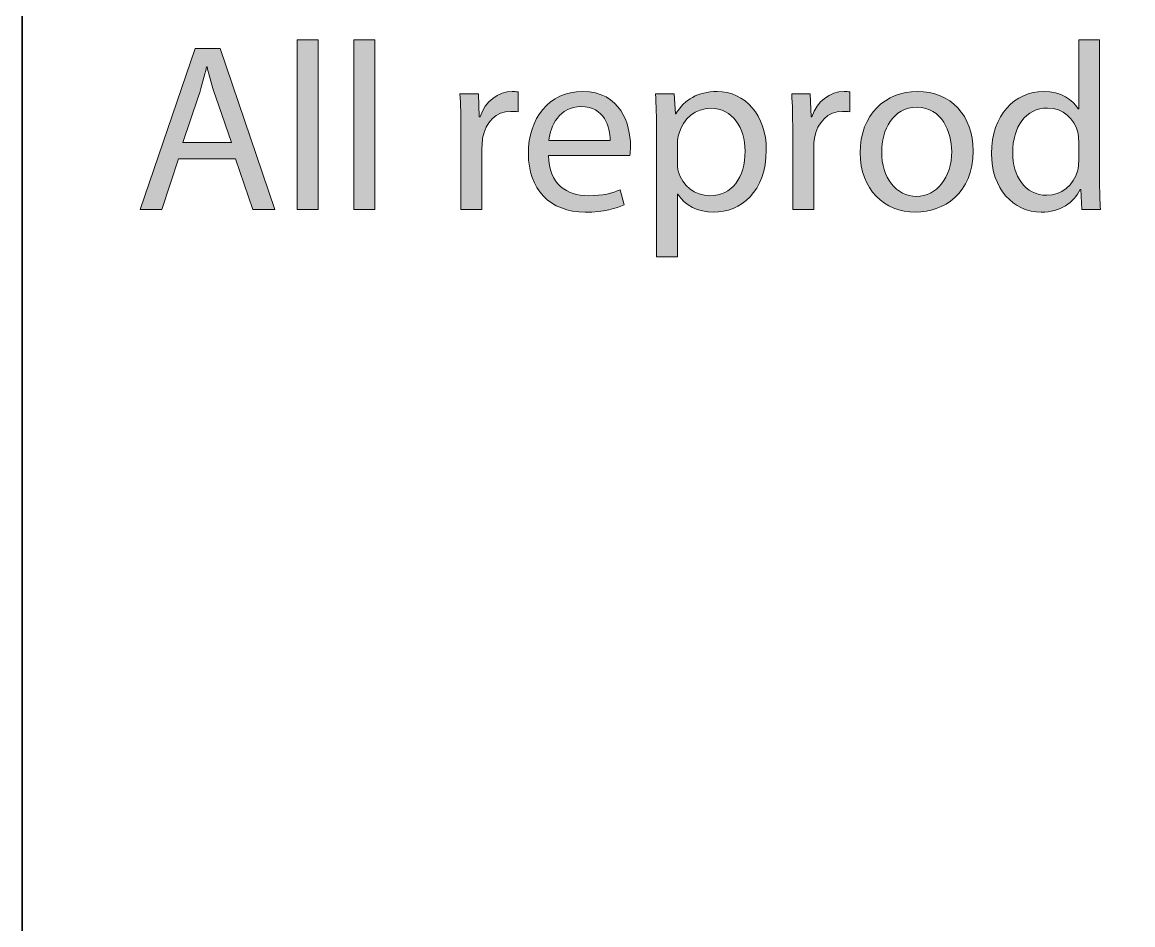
# Model space of a CAD drawing. Header units: inches. Extents: x 51 to 229, y 44 to 173.
# Drawn here: x 50.58 to 70.24, y 108.24 to 124.21 of the extents above; entities that cross this region are included whole.
import ezdxf

# ---------------------------------------------------------------- set-up
doc = ezdxf.new("R2010")
doc.units = ezdxf.units.IN
doc.header["$MEASUREMENT"] = 0
doc.layers.add('Artwork', color=7, linetype='Continuous')

# ---------------------------------------------------------------- blocks, each defined once
blk = doc.blocks.new('block 7')
at = {"layer": 'Artwork', "true_color": 0xed1c24}
h = blk.add_hatch(color=240, dxfattribs=at)
h.dxf.hatch_style = 2
h.paths.add_polyline_path([(55.451, 123.901), (55.823, 123.901), (55.823, 120.897), (55.451, 120.897)])
h = blk.add_hatch(color=240, dxfattribs=at)
h.dxf.hatch_style = 2
h.paths.add_polyline_path([(56.45, 123.901), (56.822, 123.901), (56.822, 120.897), (56.45, 120.897)])
h = blk.add_hatch(color=240, dxfattribs=at)
h.dxf.hatch_style = 2
edge = h.paths.add_edge_path()
edge.add_spline(control_points=[(69.648, 123.901), (69.648, 123.901), (69.648, 121.426), (69.648, 121.426), (69.648, 121.244), (69.657, 121.037), (69.665, 120.897), (69.665, 120.897), (69.335, 120.897), (69.335, 120.897), (69.335, 120.897), (69.318, 121.252), (69.318, 121.252), (69.318, 121.252), (69.306, 121.252), (69.306, 121.252), (69.196, 121.024), (68.95, 120.851), (68.616, 120.851), (68.121, 120.851), (67.736, 121.269), (67.736, 121.891), (67.732, 122.573), (68.159, 122.987), (68.654, 122.987), (68.972, 122.987), (69.179, 122.839), (69.272, 122.678), (69.272, 122.678), (69.28, 122.678), (69.28, 122.678), (69.28, 122.678), (69.28, 123.901), (69.28, 123.901), (69.28, 123.901), (69.648, 123.901), (69.648, 123.901)], knot_values=[0, 0, 0, 0, 1, 1, 1, 2, 2, 2, 3, 3, 3, 4, 4, 4, 5, 5, 5, 6, 6, 6, 7, 7, 7, 8, 8, 8, 9, 9, 9, 10, 10, 10, 11, 11, 11, 12, 12, 12, 12], degree=3, periodic=1)
edge = h.paths.add_edge_path()
edge.add_spline(control_points=[(69.28, 122.111), (69.28, 122.158), (69.276, 122.221), (69.263, 122.268), (69.208, 122.501), (69.005, 122.695), (68.726, 122.695), (68.341, 122.695), (68.112, 122.357), (68.112, 121.908), (68.112, 121.494), (68.32, 121.151), (68.718, 121.151), (68.967, 121.151), (69.196, 121.32), (69.263, 121.595), (69.276, 121.646), (69.28, 121.697), (69.28, 121.756), (69.28, 121.756), (69.28, 122.111), (69.28, 122.111)], knot_values=[0, 0, 0, 0, 1, 1, 1, 2, 2, 2, 3, 3, 3, 4, 4, 4, 5, 5, 5, 6, 6, 6, 7, 7, 7, 7], degree=3, periodic=1)
h = blk.add_hatch(color=240, dxfattribs=at)
h.dxf.hatch_style = 2
h.paths.add_polyline_path([(53.347, 121.794), (53.051, 120.897), (52.67, 120.897), (53.643, 123.749), (54.083, 123.749), (55.056, 120.897), (54.662, 120.897), (54.358, 121.794)])
edge = h.paths.add_edge_path()
edge.add_spline(control_points=[(54.286, 122.082), (54.286, 122.082), (54.002, 122.903), (54.002, 122.903), (53.939, 123.089), (53.897, 123.258), (53.854, 123.423), (53.854, 123.423), (53.846, 123.423), (53.846, 123.423), (53.804, 123.258), (53.761, 123.08), (53.702, 122.907), (53.702, 122.907), (53.423, 122.082), (53.423, 122.082), (53.423, 122.082), (54.286, 122.082), (54.286, 122.082)], knot_values=[0, 0, 0, 0, 1, 1, 1, 2, 2, 2, 3, 3, 3, 4, 4, 4, 5, 5, 5, 6, 6, 6, 6], degree=3, periodic=1)
h = blk.add_hatch(color=240, dxfattribs=at)
h.dxf.hatch_style = 2
edge = h.paths.add_edge_path()
edge.add_spline(control_points=[(58.346, 122.306), (58.346, 122.547), (58.342, 122.754), (58.329, 122.945), (58.329, 122.945), (58.655, 122.945), (58.655, 122.945), (58.655, 122.945), (58.672, 122.539), (58.672, 122.539), (58.672, 122.539), (58.685, 122.539), (58.685, 122.539), (58.778, 122.814), (59.006, 122.987), (59.256, 122.987), (59.294, 122.987), (59.324, 122.983), (59.358, 122.979), (59.358, 122.979), (59.358, 122.627), (59.358, 122.627), (59.319, 122.636), (59.281, 122.636), (59.231, 122.636), (58.968, 122.636), (58.782, 122.441), (58.731, 122.162), (58.723, 122.111), (58.719, 122.048), (58.719, 121.989), (58.719, 121.989), (58.719, 120.897), (58.719, 120.897), (58.719, 120.897), (58.346, 120.897), (58.346, 120.897), (58.346, 120.897), (58.346, 122.306), (58.346, 122.306)], knot_values=[0, 0, 0, 0, 1, 1, 1, 2, 2, 2, 3, 3, 3, 4, 4, 4, 5, 5, 5, 6, 6, 6, 7, 7, 7, 8, 8, 8, 9, 9, 9, 10, 10, 10, 11, 11, 11, 12, 12, 12, 13, 13, 13, 13], degree=3, periodic=1)
h = blk.add_hatch(color=240, dxfattribs=at)
h.dxf.hatch_style = 2
edge = h.paths.add_edge_path()
edge.add_spline(control_points=[(59.896, 121.853), (59.904, 121.35), (60.221, 121.142), (60.598, 121.142), (60.865, 121.142), (61.03, 121.189), (61.165, 121.248), (61.165, 121.248), (61.233, 120.982), (61.233, 120.982), (61.102, 120.922), (60.873, 120.851), (60.547, 120.851), (59.917, 120.851), (59.54, 121.269), (59.54, 121.887), (59.54, 122.505), (59.904, 122.987), (60.501, 122.987), (61.174, 122.987), (61.347, 122.403), (61.347, 122.027), (61.347, 121.951), (61.343, 121.896), (61.334, 121.853), (61.334, 121.853), (59.896, 121.853), (59.896, 121.853)], knot_values=[0, 0, 0, 0, 1, 1, 1, 2, 2, 2, 3, 3, 3, 4, 4, 4, 5, 5, 5, 6, 6, 6, 7, 7, 7, 8, 8, 8, 9, 9, 9, 9], degree=3, periodic=1)
edge = h.paths.add_edge_path()
edge.add_spline(control_points=[(60.987, 122.12), (60.991, 122.353), (60.89, 122.721), (60.471, 122.721), (60.09, 122.721), (59.93, 122.378), (59.9, 122.12), (59.9, 122.12), (60.987, 122.12), (60.987, 122.12)], knot_values=[0, 0, 0, 0, 1, 1, 1, 2, 2, 2, 3, 3, 3, 3], degree=3, periodic=1)
h = blk.add_hatch(color=240, dxfattribs=at)
h.dxf.hatch_style = 2
edge = h.paths.add_edge_path()
edge.add_spline(control_points=[(61.809, 122.276), (61.809, 122.539), (61.801, 122.75), (61.792, 122.945), (61.792, 122.945), (62.122, 122.945), (62.122, 122.945), (62.122, 122.945), (62.143, 122.594), (62.143, 122.594), (62.143, 122.594), (62.152, 122.594), (62.152, 122.594), (62.3, 122.843), (62.545, 122.987), (62.88, 122.987), (63.379, 122.987), (63.751, 122.568), (63.751, 121.951), (63.751, 121.214), (63.298, 120.851), (62.816, 120.851), (62.545, 120.851), (62.308, 120.969), (62.186, 121.172), (62.186, 121.172), (62.177, 121.172), (62.177, 121.172), (62.177, 121.172), (62.177, 120.059), (62.177, 120.059), (62.177, 120.059), (61.809, 120.059), (61.809, 120.059), (61.809, 120.059), (61.809, 122.276), (61.809, 122.276)], knot_values=[0, 0, 0, 0, 1, 1, 1, 2, 2, 2, 3, 3, 3, 4, 4, 4, 5, 5, 5, 6, 6, 6, 7, 7, 7, 8, 8, 8, 9, 9, 9, 10, 10, 10, 11, 11, 11, 12, 12, 12, 12], degree=3, periodic=1)
edge = h.paths.add_edge_path()
edge.add_spline(control_points=[(62.177, 121.731), (62.177, 121.676), (62.182, 121.625), (62.194, 121.578), (62.262, 121.32), (62.486, 121.142), (62.753, 121.142), (63.146, 121.142), (63.375, 121.464), (63.375, 121.934), (63.375, 122.34), (63.159, 122.691), (62.765, 122.691), (62.511, 122.691), (62.27, 122.513), (62.203, 122.234), (62.19, 122.188), (62.177, 122.132), (62.177, 122.086), (62.177, 122.086), (62.177, 121.731), (62.177, 121.731)], knot_values=[0, 0, 0, 0, 1, 1, 1, 2, 2, 2, 3, 3, 3, 4, 4, 4, 5, 5, 5, 6, 6, 6, 7, 7, 7, 7], degree=3, periodic=1)
h = blk.add_hatch(color=240, dxfattribs=at)
h.dxf.hatch_style = 2
edge = h.paths.add_edge_path()
edge.add_spline(control_points=[(64.218, 122.306), (64.218, 122.547), (64.214, 122.754), (64.201, 122.945), (64.201, 122.945), (64.527, 122.945), (64.527, 122.945), (64.527, 122.945), (64.544, 122.539), (64.544, 122.539), (64.544, 122.539), (64.556, 122.539), (64.556, 122.539), (64.649, 122.814), (64.878, 122.987), (65.128, 122.987), (65.166, 122.987), (65.195, 122.983), (65.229, 122.979), (65.229, 122.979), (65.229, 122.627), (65.229, 122.627), (65.191, 122.636), (65.153, 122.636), (65.102, 122.636), (64.84, 122.636), (64.654, 122.441), (64.603, 122.162), (64.595, 122.111), (64.59, 122.048), (64.59, 121.989), (64.59, 121.989), (64.59, 120.897), (64.59, 120.897), (64.59, 120.897), (64.218, 120.897), (64.218, 120.897), (64.218, 120.897), (64.218, 122.306), (64.218, 122.306)], knot_values=[0, 0, 0, 0, 1, 1, 1, 2, 2, 2, 3, 3, 3, 4, 4, 4, 5, 5, 5, 6, 6, 6, 7, 7, 7, 8, 8, 8, 9, 9, 9, 10, 10, 10, 11, 11, 11, 12, 12, 12, 13, 13, 13, 13], degree=3, periodic=1)
h = blk.add_hatch(color=240, dxfattribs=at)
h.dxf.hatch_style = 2
edge = h.paths.add_edge_path()
edge.add_spline(control_points=[(67.413, 121.938), (67.413, 121.181), (66.884, 120.851), (66.393, 120.851), (65.843, 120.851), (65.412, 121.257), (65.412, 121.904), (65.412, 122.585), (65.865, 122.987), (66.427, 122.987), (67.015, 122.987), (67.413, 122.56), (67.413, 121.938)], knot_values=[0, 0, 0, 0, 1, 1, 1, 2, 2, 2, 3, 3, 3, 4, 4, 4, 4], degree=3, periodic=1)
edge = h.paths.add_edge_path()
edge.add_spline(control_points=[(65.793, 121.917), (65.793, 121.468), (66.046, 121.13), (66.41, 121.13), (66.766, 121.13), (67.032, 121.464), (67.032, 121.925), (67.032, 122.272), (66.859, 122.708), (66.419, 122.708), (65.983, 122.708), (65.793, 122.302), (65.793, 121.917)], knot_values=[0, 0, 0, 0, 1, 1, 1, 2, 2, 2, 3, 3, 3, 4, 4, 4, 4], degree=3, periodic=1)
at = {"layer": 'Artwork', "lineweight": 0}
for points in [[(55.451, 123.901), (55.823, 123.901), (55.823, 120.897), (55.451, 120.897), (55.451, 123.901)], [(56.45, 123.901), (56.822, 123.901), (56.822, 120.897), (56.45, 120.897), (56.45, 123.901)], [(53.347, 121.794), (53.051, 120.897), (52.67, 120.897), (53.643, 123.749), (54.083, 123.749), (55.056, 120.897), (54.662, 120.897), (54.358, 121.794), (53.347, 121.794)]]:
    blk.add_lwpolyline(points, dxfattribs=at)
for points, knots in [([(69.648, 123.901), (69.648, 123.901), (69.648, 121.426), (69.648, 121.426), (69.648, 121.244), (69.657, 121.037), (69.665, 120.897), (69.665, 120.897), (69.335, 120.897), (69.335, 120.897), (69.335, 120.897), (69.318, 121.252), (69.318, 121.252), (69.318, 121.252), (69.306, 121.252), (69.306, 121.252), (69.196, 121.024), (68.95, 120.851), (68.616, 120.851), (68.121, 120.851), (67.736, 121.269), (67.736, 121.891), (67.732, 122.573), (68.159, 122.987), (68.654, 122.987), (68.972, 122.987), (69.179, 122.839), (69.272, 122.678), (69.272, 122.678), (69.28, 122.678), (69.28, 122.678), (69.28, 122.678), (69.28, 123.901), (69.28, 123.901), (69.28, 123.901), (69.648, 123.901), (69.648, 123.901)], [0, 0, 0, 0, 1, 1, 1, 2, 2, 2, 3, 3, 3, 4, 4, 4, 5, 5, 5, 6, 6, 6, 7, 7, 7, 8, 8, 8, 9, 9, 9, 10, 10, 10, 11, 11, 11, 12, 12, 12, 12]), ([(54.286, 122.082), (54.286, 122.082), (54.002, 122.903), (54.002, 122.903), (53.939, 123.089), (53.897, 123.258), (53.854, 123.423), (53.854, 123.423), (53.846, 123.423), (53.846, 123.423), (53.804, 123.258), (53.761, 123.08), (53.702, 122.907), (53.702, 122.907), (53.423, 122.082), (53.423, 122.082), (53.423, 122.082), (54.286, 122.082), (54.286, 122.082)], [0, 0, 0, 0, 1, 1, 1, 2, 2, 2, 3, 3, 3, 4, 4, 4, 5, 5, 5, 6, 6, 6, 6]), ([(58.346, 122.306), (58.346, 122.547), (58.342, 122.754), (58.329, 122.945), (58.329, 122.945), (58.655, 122.945), (58.655, 122.945), (58.655, 122.945), (58.672, 122.539), (58.672, 122.539), (58.672, 122.539), (58.685, 122.539), (58.685, 122.539), (58.778, 122.814), (59.006, 122.987), (59.256, 122.987), (59.294, 122.987), (59.324, 122.983), (59.358, 122.979), (59.358, 122.979), (59.358, 122.627), (59.358, 122.627), (59.319, 122.636), (59.281, 122.636), (59.231, 122.636), (58.968, 122.636), (58.782, 122.441), (58.731, 122.162), (58.723, 122.111), (58.719, 122.048), (58.719, 121.989), (58.719, 121.989), (58.719, 120.897), (58.719, 120.897), (58.719, 120.897), (58.346, 120.897), (58.346, 120.897), (58.346, 120.897), (58.346, 122.306), (58.346, 122.306)], [0, 0, 0, 0, 1, 1, 1, 2, 2, 2, 3, 3, 3, 4, 4, 4, 5, 5, 5, 6, 6, 6, 7, 7, 7, 8, 8, 8, 9, 9, 9, 10, 10, 10, 11, 11, 11, 12, 12, 12, 13, 13, 13, 13]), ([(59.896, 121.853), (59.904, 121.35), (60.221, 121.142), (60.598, 121.142), (60.865, 121.142), (61.03, 121.189), (61.165, 121.248), (61.165, 121.248), (61.233, 120.982), (61.233, 120.982), (61.102, 120.922), (60.873, 120.851), (60.547, 120.851), (59.917, 120.851), (59.54, 121.269), (59.54, 121.887), (59.54, 122.505), (59.904, 122.987), (60.501, 122.987), (61.174, 122.987), (61.347, 122.403), (61.347, 122.027), (61.347, 121.951), (61.343, 121.896), (61.334, 121.853), (61.334, 121.853), (59.896, 121.853), (59.896, 121.853)], [0, 0, 0, 0, 1, 1, 1, 2, 2, 2, 3, 3, 3, 4, 4, 4, 5, 5, 5, 6, 6, 6, 7, 7, 7, 8, 8, 8, 9, 9, 9, 9]), ([(61.809, 122.276), (61.809, 122.539), (61.801, 122.75), (61.792, 122.945), (61.792, 122.945), (62.122, 122.945), (62.122, 122.945), (62.122, 122.945), (62.143, 122.594), (62.143, 122.594), (62.143, 122.594), (62.152, 122.594), (62.152, 122.594), (62.3, 122.843), (62.545, 122.987), (62.88, 122.987), (63.379, 122.987), (63.751, 122.568), (63.751, 121.951), (63.751, 121.214), (63.298, 120.851), (62.816, 120.851), (62.545, 120.851), (62.308, 120.969), (62.186, 121.172), (62.186, 121.172), (62.177, 121.172), (62.177, 121.172), (62.177, 121.172), (62.177, 120.059), (62.177, 120.059), (62.177, 120.059), (61.809, 120.059), (61.809, 120.059), (61.809, 120.059), (61.809, 122.276), (61.809, 122.276)], [0, 0, 0, 0, 1, 1, 1, 2, 2, 2, 3, 3, 3, 4, 4, 4, 5, 5, 5, 6, 6, 6, 7, 7, 7, 8, 8, 8, 9, 9, 9, 10, 10, 10, 11, 11, 11, 12, 12, 12, 12]), ([(64.218, 122.306), (64.218, 122.547), (64.214, 122.754), (64.201, 122.945), (64.201, 122.945), (64.527, 122.945), (64.527, 122.945), (64.527, 122.945), (64.544, 122.539), (64.544, 122.539), (64.544, 122.539), (64.556, 122.539), (64.556, 122.539), (64.649, 122.814), (64.878, 122.987), (65.128, 122.987), (65.166, 122.987), (65.195, 122.983), (65.229, 122.979), (65.229, 122.979), (65.229, 122.627), (65.229, 122.627), (65.191, 122.636), (65.153, 122.636), (65.102, 122.636), (64.84, 122.636), (64.654, 122.441), (64.603, 122.162), (64.595, 122.111), (64.59, 122.048), (64.59, 121.989), (64.59, 121.989), (64.59, 120.897), (64.59, 120.897), (64.59, 120.897), (64.218, 120.897), (64.218, 120.897), (64.218, 120.897), (64.218, 122.306), (64.218, 122.306)], [0, 0, 0, 0, 1, 1, 1, 2, 2, 2, 3, 3, 3, 4, 4, 4, 5, 5, 5, 6, 6, 6, 7, 7, 7, 8, 8, 8, 9, 9, 9, 10, 10, 10, 11, 11, 11, 12, 12, 12, 13, 13, 13, 13]), ([(67.413, 121.938), (67.413, 121.181), (66.884, 120.851), (66.393, 120.851), (65.843, 120.851), (65.412, 121.257), (65.412, 121.904), (65.412, 122.585), (65.865, 122.987), (66.427, 122.987), (67.015, 122.987), (67.413, 122.56), (67.413, 121.938)], [0, 0, 0, 0, 1, 1, 1, 2, 2, 2, 3, 3, 3, 4, 4, 4, 4]), ([(60.987, 122.12), (60.991, 122.353), (60.89, 122.721), (60.471, 122.721), (60.09, 122.721), (59.93, 122.378), (59.9, 122.12), (59.9, 122.12), (60.987, 122.12), (60.987, 122.12)], [0, 0, 0, 0, 1, 1, 1, 2, 2, 2, 3, 3, 3, 3]), ([(62.177, 121.731), (62.177, 121.676), (62.182, 121.625), (62.194, 121.578), (62.262, 121.32), (62.486, 121.142), (62.753, 121.142), (63.146, 121.142), (63.375, 121.464), (63.375, 121.934), (63.375, 122.34), (63.159, 122.691), (62.765, 122.691), (62.511, 122.691), (62.27, 122.513), (62.203, 122.234), (62.19, 122.188), (62.177, 122.132), (62.177, 122.086), (62.177, 122.086), (62.177, 121.731), (62.177, 121.731)], [0, 0, 0, 0, 1, 1, 1, 2, 2, 2, 3, 3, 3, 4, 4, 4, 5, 5, 5, 6, 6, 6, 7, 7, 7, 7]), ([(65.793, 121.917), (65.793, 121.468), (66.046, 121.13), (66.41, 121.13), (66.766, 121.13), (67.032, 121.464), (67.032, 121.925), (67.032, 122.272), (66.859, 122.708), (66.419, 122.708), (65.983, 122.708), (65.793, 122.302), (65.793, 121.917)], [0, 0, 0, 0, 1, 1, 1, 2, 2, 2, 3, 3, 3, 4, 4, 4, 4]), ([(69.28, 122.111), (69.28, 122.158), (69.276, 122.221), (69.263, 122.268), (69.208, 122.501), (69.005, 122.695), (68.726, 122.695), (68.341, 122.695), (68.112, 122.357), (68.112, 121.908), (68.112, 121.494), (68.32, 121.151), (68.718, 121.151), (68.967, 121.151), (69.196, 121.32), (69.263, 121.595), (69.276, 121.646), (69.28, 121.697), (69.28, 121.756), (69.28, 121.756), (69.28, 122.111), (69.28, 122.111)], [0, 0, 0, 0, 1, 1, 1, 2, 2, 2, 3, 3, 3, 4, 4, 4, 5, 5, 5, 6, 6, 6, 7, 7, 7, 7])]:
    blk.add_open_spline(points, degree=3, knots=knots, dxfattribs=at)

msp = doc.modelspace()

# ---------------------------------------------------------------- linework, layer by layer
at = {"layer": 'Artwork', "color": 179, "lineweight": 35, "true_color": 0x231f20}
msp.add_open_spline([(138.582, 80.967), (138.582, 80.415), (138.134, 79.968), (137.582, 79.968), (137.582, 79.968), (118.332, 79.968), (118.332, 79.968), (118.332, 79.968), (118.332, 77.968), (118.332, 77.968), (118.332, 77.416), (117.884, 76.968), (117.332, 76.968), (117.332, 76.968), (107.332, 76.968), (107.332, 76.968), (106.78, 76.968), (106.332, 77.416), (106.332, 77.968), (106.332, 77.968), (106.332, 79.968), (106.332, 79.968), (106.332, 79.968), (82.833, 79.968), (82.833, 79.968), (82.833, 79.968), (82.833, 77.968), (82.833, 77.968), (82.833, 77.416), (82.385, 76.968), (81.833, 76.968), (81.833, 76.968), (71.833, 76.968), (71.833, 76.968), (71.281, 76.968), (70.833, 77.416), (70.833, 77.968), (70.833, 77.968), (70.833, 79.968), (70.833, 79.968), (70.833, 79.968), (51.583, 79.968), (51.583, 79.968), (51.03, 79.968), (50.583, 80.415), (50.583, 80.967), (50.583, 80.967), (50.583, 135.467), (50.583, 135.467), (50.583, 136.019), (51.03, 136.467), (51.583, 136.467), (51.583, 136.467), (70.833, 136.467), (70.833, 136.467), (70.833, 136.467), (70.833, 138.467), (70.833, 138.467), (70.833, 139.019), (71.281, 139.467), (71.833, 139.467), (71.833, 139.467), (81.833, 139.467), (81.833, 139.467), (82.385, 139.467), (82.833, 139.019), (82.833, 138.467), (82.833, 138.467), (82.833, 136.467), (82.833, 136.467), (82.833, 136.467), (106.332, 136.467), (106.332, 136.467), (106.332, 136.467), (106.332, 138.467), (106.332, 138.467), (106.332, 139.019), (106.78, 139.467), (107.332, 139.467), (107.332, 139.467), (117.332, 139.467), (117.332, 139.467), (117.884, 139.467), (118.332, 139.019), (118.332, 138.467), (118.332, 138.467), (118.332, 136.467), (118.332, 136.467), (118.332, 136.467), (137.582, 136.467), (137.582, 136.467), (138.134, 136.467), (138.582, 136.019), (138.582, 135.467), (138.582, 135.467), (138.582, 80.967), (138.582, 80.967)], degree=3, knots=[0, 0, 0, 0, 1, 1, 1, 2, 2, 2, 3, 3, 3, 4, 4, 4, 5, 5, 5, 6, 6, 6, 7, 7, 7, 8, 8, 8, 9, 9, 9, 10, 10, 10, 11, 11, 11, 12, 12, 12, 13, 13, 13, 14, 14, 14, 15, 15, 15, 16, 16, 16, 17, 17, 17, 18, 18, 18, 19, 19, 19, 20, 20, 20, 21, 21, 21, 22, 22, 22, 23, 23, 23, 24, 24, 24, 25, 25, 25, 26, 26, 26, 27, 27, 27, 28, 28, 28, 29, 29, 29, 30, 30, 30, 31, 31, 31, 32, 32, 32, 32], dxfattribs=at)

# ---------------------------------------------------------------- block references
at = {"layer": 'Artwork'}
msp.add_blockref('block 7', (0, 0), dxfattribs=at)

doc.saveas('drawing.dxf')
